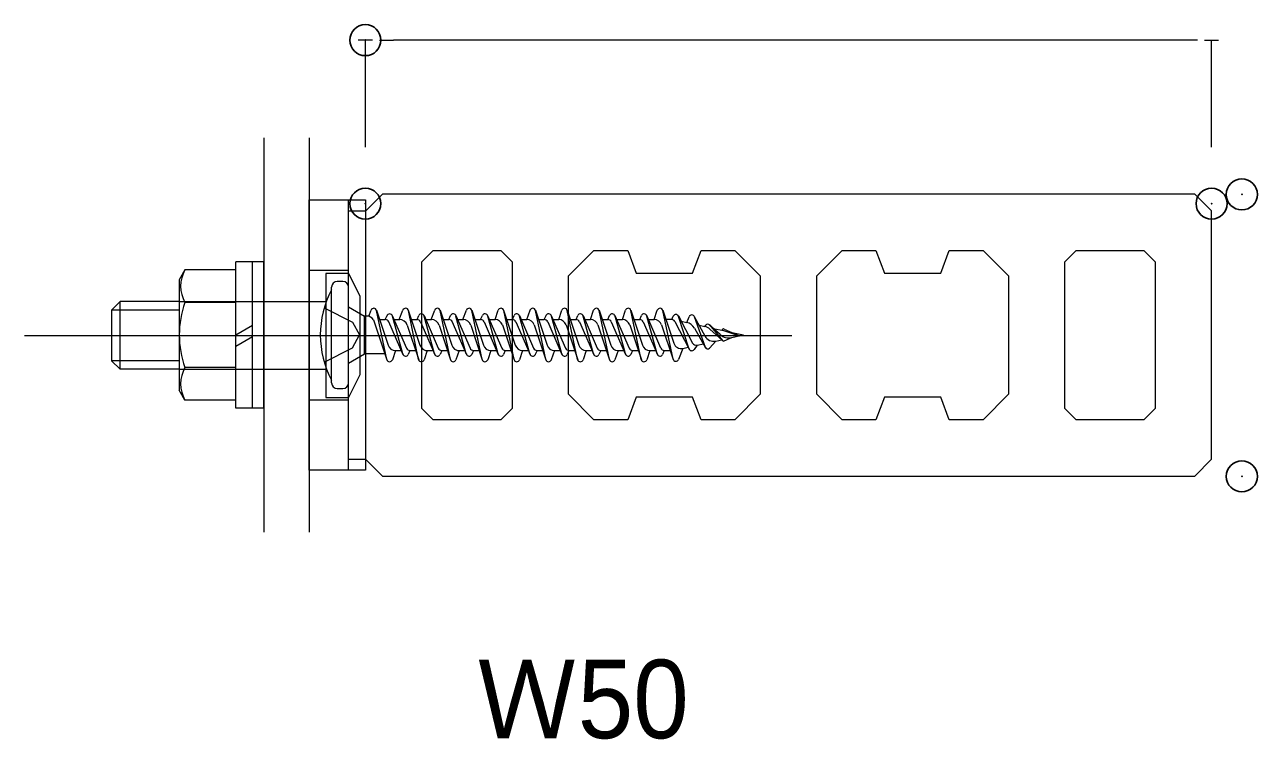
# Model space of a CAD drawing. Units: millimetres, scale not verified. Extents: x -1200 to 1200, y -500 to 500.
# Drawn here: x 117.38 to 139.24, y -85.73 to -73.06 of the extents above; entities that cross this region are included whole.
import ezdxf
from ezdxf.enums import TextEntityAlignment as Align

# ---------------------------------------------------------------- set-up
doc = ezdxf.new("R2010")
doc.units = ezdxf.units.MM
doc.header["$LTSCALE"] = 1.1
doc.header["$PDMODE"] = 32
doc.header["$PDSIZE"] = 0.55
for name, color, linetype, lineweight in [('0-0_一般', 7, 'Continuous', 9), ('0-1_0', 7, 'Continuous', 9), ('0-4_ルーバー', 7, 'Continuous', 9), ('0-8_背面金物', 7, 'Continuous', 9)]:
    doc.layers.add(name, color=color, linetype=linetype, lineweight=lineweight)
doc.layers.add('0-A_Defpoints', color=7, linetype='Continuous')
doc.styles.add('Osaka', font='')
doc.styles.get('Osaka').set_extended_font_data('Osaka')

# ---------------------------------------------------------------- blocks, each defined once
blk = doc.blocks.new('グループ-45-1')
at = {"layer": '0-4_ルーバー'}
for points in [[(119710.58, 175340.98), (119703.13, 175348.43), (119343.13, 175348.43), (119335.58, 175340.88), (119335.58, 175230.98), (119343.13, 175223.43), (119703.13, 175223.43), (119710.58, 175230.88)], [(119395.59, 175248.43), (119365.58, 175248.43), (119360.58, 175253.43), (119360.58, 175318.43), (119365.58, 175323.43), (119395.59, 175323.43), (119400.59, 175318.43), (119400.59, 175253.43)], [(119451.85, 175248.43), (119436.84, 175248.43), (119425.59, 175259.68), (119425.59, 175312.18), (119436.84, 175323.43), (119451.85, 175323.43), (119455.6, 175313.43), (119480.6, 175313.43), (119484.35, 175323.43), (119499.35, 175323.43), (119510.6, 175312.18), (119510.6, 175259.68), (119499.35, 175248.43), (119484.35, 175248.43), (119480.6, 175258.43), (119455.6, 175258.43)], [(119620.62, 175259.68), (119609.37, 175248.43), (119594.36, 175248.43), (119590.61, 175258.43), (119565.61, 175258.43), (119561.86, 175248.43), (119546.86, 175248.43), (119535.61, 175259.68), (119535.61, 175312.18), (119546.86, 175323.43), (119561.86, 175323.43), (119565.61, 175313.43), (119590.61, 175313.43), (119594.36, 175323.43), (119609.37, 175323.43), (119620.62, 175312.18)], [(119645.62, 175253.43), (119645.62, 175318.43), (119650.62, 175323.43), (119680.63, 175323.43), (119685.63, 175318.43), (119685.63, 175253.43), (119680.63, 175248.43), (119650.62, 175248.43)]]:
    blk.add_lwpolyline(points, close=True, dxfattribs=at)
blk = doc.blocks.new('_DOT')
at = {"layer": '0-1_0'}
for p, q in [((-2.5, 0), (-5, 0)), ((-1.25, 0), (1.25, 0))]:
    blk.add_line(p, q, dxfattribs=at)
blk = doc.blocks.new('グループ-1257-1')
at = {"layer": '0-8_背面金物'}
for p, q in [((119253.08, 175300.79), (119226.83, 175300.79)), ((119226.83, 175270.79), (119226.83, 175300.79)), ((119253.08, 175300.79), (119318.25, 175300.79)), ((119253.08, 175274.54), (119223.08, 175274.54)), ((119253.08, 175270.79), (119226.83, 175270.79)), ((119253.08, 175270.79), (119318.08, 175270.79))]:
    blk.add_line(p, q, dxfattribs=at)
for points in [[(119328.08, 175258.29), (119328.08, 175313.29), (119318.08, 175313.29), (119318.08, 175258.29)], [(119328.08, 175258.29), (119328.08, 175313.29), (119333.08, 175303.29), (119333.08, 175268.29)]]:
    blk.add_lwpolyline(points, close=True, dxfattribs=at)
for points in [[(119253.08, 175297.04), (119223.08, 175297.04), (119226.83, 175300.79)], [(119223.08, 175297.04), (119223.08, 175274.54), (119226.83, 175270.79)]]:
    blk.add_lwpolyline(points, dxfattribs=at)
blk = doc.blocks.new('グループ-1258-1')
at = {"layer": '0-8_背面金物'}
for p, q in [((119278.08, 175253.48), (119278.08, 175318.48)), ((119290.58, 175318.48), (119278.08, 175318.48)), ((119285.58, 175253.48), (119285.58, 175318.48)), ((119290.58, 175253.48), (119290.58, 175318.48)), ((119255.6, 175314.84), (119253.08, 175310.48)), ((119253.08, 175310.48), (119253.08, 175261.48)), ((119278.08, 175314.84), (119255.6, 175314.84)), ((119278.08, 175300.41), (119255.6, 175300.41)), ((119278.08, 175285.98), (119285.58, 175290.31)), ((119278.08, 175280.98), (119285.58, 175285.31)), ((119278.08, 175271.54), (119255.6, 175271.54)), ((119290.58, 175253.48), (119278.08, 175253.48))]:
    blk.add_line(p, q, dxfattribs=at)
blk.add_lwpolyline([(119278.08, 175257.11), (119255.6, 175257.11), (119253.08, 175261.48)], dxfattribs=at)
for centre, radius, start, end in [((119268.1, 175307.63), 14.43, 150, 210), ((119295.65, 175285.98), 42.57, 160.1809, 199.8191), ((119268.1, 175264.33), 14.43, 150, 210)]:
    blk.add_arc(centre, radius, start, end, dxfattribs=at)
blk = doc.blocks.new('グループ-1259-1')
at = {"layer": '0-8_背面金物'}
for p, q in [((119328.08, 175340.98), (119335.58, 175340.98)), ((119310.58, 175314.73), (119328.08, 175314.73)), ((119310.58, 175257.23), (119328.08, 175257.23)), ((119328.08, 175230.98), (119335.58, 175230.98))]:
    blk.add_line(p, q, dxfattribs=at)
for points in [[(119310.58, 175225.98), (119310.58, 175345.98), (119335.58, 175345.98), (119335.58, 175225.98)], [(119328.08, 175345.98), (119335.58, 175345.98), (119335.58, 175225.98), (119328.08, 175225.98)]]:
    blk.add_lwpolyline(points, close=True, dxfattribs=at)
blk = doc.blocks.new('グループ-1260-1')
at = {"layer": '0-8_背面金物'}
for p, q in [((119320.58, 175264.73), (119320.58, 175307.23)), ((119325.58, 175309.73), (119323.08, 175309.73)), ((119328.08, 175264.73), (119328.08, 175307.23)), ((119317.31, 175297.98), (119329.9, 175291.7)), ((119328.08, 175298.48), (119335.18, 175294.38)), ((119336.31, 175294.38), (119335.18, 175294.38)), ((119337.05, 175294.26), (119338.09, 175297.01)), ((119340.48, 175296.96), (119345.63, 175281.48)), ((119345.08, 175275.13), (119340.52, 175296.82)), ((119344.4, 175292.83), (119345.16, 175294.56)), ((119347.48, 175294.56), (119353.78, 175280.11)), ((119352.14, 175277.56), (119347.54, 175294.39)), ((119350.6, 175292.83), (119352.18, 175297.01)), ((119354.57, 175296.96), (119359.72, 175281.48)), ((119359.17, 175275.13), (119354.61, 175296.82)), ((119358.49, 175292.83), (119359.25, 175294.56)), ((119361.58, 175294.56), (119367.88, 175280.11)), ((119366.24, 175277.56), (119361.64, 175294.39)), ((119364.7, 175292.83), (119366.28, 175297.01)), ((119368.67, 175296.96), (119373.82, 175281.48)), ((119373.27, 175275.13), (119368.71, 175296.82)), ((119372.59, 175292.83), (119373.35, 175294.56)), ((119375.63, 175294.56), (119381.94, 175280.11)), ((119380.3, 175277.56), (119375.69, 175294.39)), ((119378.76, 175292.83), (119380.33, 175297.01)), ((119382.72, 175296.96), (119387.88, 175281.48)), ((119387.33, 175275.13), (119382.76, 175296.82)), ((119386.65, 175292.83), (119387.41, 175294.56)), ((119389.73, 175294.56), (119396.04, 175280.11)), ((119394.4, 175277.56), (119389.79, 175294.39)), ((119393.04, 175292.83), (119394.42, 175296.96)), ((119396.82, 175296.96), (119401.98, 175281.48)), ((119401.43, 175275.13), (119396.86, 175296.82)), ((119400.75, 175292.83), (119401.51, 175294.56)), ((119403.83, 175294.56), (119410.14, 175280.11)), ((119408.5, 175277.56), (119403.89, 175294.39)), ((119407.14, 175292.83), (119408.52, 175296.96)), ((119410.92, 175296.96), (119416.08, 175281.48)), ((119415.53, 175275.13), (119410.96, 175296.82)), ((119414.85, 175292.83), (119415.61, 175294.56)), ((119417.93, 175294.56), (119424.24, 175280.11)), ((119422.6, 175277.56), (119417.99, 175294.39)), ((119421.24, 175292.83), (119422.62, 175296.96)), ((119425.02, 175296.96), (119430.18, 175281.48)), ((119429.63, 175275.13), (119425.06, 175296.82)), ((119428.95, 175292.83), (119429.71, 175294.56)), ((119432.03, 175294.56), (119438.34, 175280.11)), ((119436.7, 175277.56), (119432.09, 175294.39)), ((119435.34, 175292.83), (119436.72, 175296.96)), ((119439.12, 175296.96), (119444.28, 175281.48)), ((119443.73, 175275.13), (119439.16, 175296.82)), ((119443.05, 175292.83), (119443.81, 175294.56)), ((119446.13, 175294.56), (119452.44, 175280.11)), ((119450.8, 175277.56), (119446.19, 175294.39)), ((119449.44, 175292.83), (119450.82, 175296.96)), ((119453.22, 175296.96), (119458.38, 175281.48)), ((119457.83, 175275.13), (119453.26, 175296.82)), ((119457.15, 175292.83), (119457.91, 175294.56)), ((119466.53, 175280.12), (119460.23, 175294.56)), ((119464.9, 175277.56), (119460.29, 175294.39)), ((119463.54, 175292.83), (119464.92, 175296.96)), ((119467.32, 175296.96), (119472.24, 175282.31)), ((119471.93, 175275.3), (119467.36, 175296.82)), ((119471.34, 175292.83), (119472.01, 175294.35)), ((119474.3, 175294.42), (119480.53, 175282.42)), ((119479.1, 175279.68), (119474.38, 175294.23)), ((119478.04, 175291.53), (119479.04, 175294.09)), ((119481.34, 175294.23), (119485.99, 175285.54)), ((119486.26, 175280.51), (119481.42, 175294.06)), ((119329.9, 175291.7), (119332.94, 175285.98)), ((119339.21, 175292.75), (119345.12, 175274.99)), ((119341.85, 175292.83), (119344.4, 175292.83)), ((119345.83, 175292), (119352.2, 175277.39)), ((119348.24, 175292.83), (119350.6, 175292.83)), ((119348.25, 175292.83), (119350.79, 175292.83)), ((119354.12, 175290.29), (119359.21, 175274.99)), ((119355.94, 175292.83), (119358.49, 175292.83)), ((119360, 175291.84), (119366.3, 175277.39)), ((119362.34, 175292.83), (119364.7, 175292.83)), ((119362.34, 175292.83), (119364.88, 175292.83)), ((119368.22, 175290.29), (119373.31, 175274.99)), ((119370.04, 175292.83), (119372.59, 175292.83)), ((119373.92, 175292.15), (119380.36, 175277.39)), ((119376.39, 175292.83), (119378.76, 175292.83)), ((119376.44, 175292.83), (119378.98, 175292.83)), ((119382.27, 175290.29), (119387.37, 175274.99)), ((119384.1, 175292.83), (119386.65, 175292.83)), ((119388.15, 175291.84), (119394.46, 175277.39)), ((119390.49, 175292.83), (119393.04, 175292.83)), ((119396.31, 175290.47), (119401.47, 175274.99)), ((119398.2, 175292.83), (119400.75, 175292.83)), ((119402.25, 175291.84), (119408.56, 175277.39)), ((119404.59, 175292.83), (119407.14, 175292.83)), ((119410.41, 175290.47), (119415.57, 175274.99)), ((119412.3, 175292.83), (119414.85, 175292.83)), ((119416.35, 175291.84), (119422.66, 175277.39)), ((119418.69, 175292.83), (119421.24, 175292.83)), ((119424.51, 175290.47), (119429.67, 175274.99)), ((119426.4, 175292.83), (119428.95, 175292.83)), ((119430.45, 175291.84), (119436.76, 175277.39)), ((119432.79, 175292.83), (119435.34, 175292.83)), ((119438.61, 175290.47), (119443.77, 175274.99)), ((119440.5, 175292.83), (119443.05, 175292.83)), ((119444.55, 175291.84), (119450.86, 175277.39)), ((119446.89, 175292.83), (119449.44, 175292.83)), ((119452.71, 175290.47), (119457.87, 175274.99)), ((119454.6, 175292.83), (119457.15, 175292.83)), ((119458.65, 175291.84), (119464.96, 175277.39)), ((119460.99, 175292.83), (119463.54, 175292.83)), ((119466.83, 175290.46), (119471.97, 175275.16)), ((119471.34, 175292.83), (119468.71, 175292.83)), ((119472.7, 175292), (119479.1, 175279.68)), ((119475.51, 175292.09), (119478.04, 175291.53)), ((119481.36, 175289.08), (119486.34, 175280.34)), ((119483.42, 175290.33), (119485.95, 175289.77)), ((119485.95, 175289.77), (119486.42, 175290.39)), ((119492.83, 175286.17), (119487.99, 175290.53)), ((119488.09, 175290.42), (119493.82, 175283.54)), ((119493.88, 175283.47), (119488.27, 175288.57)), ((119493.48, 175288.1), (119493.88, 175288.48)), ((119494.59, 175288.59), (119501.37, 175285.6)), ((119329.9, 175280.25), (119332.94, 175285.98)), ((119490.91, 175283.28), (119488.06, 175280.15)), ((119490.91, 175283.28), (119493.47, 175283.85)), ((119494.59, 175283.36), (119497.93, 175284.83)), ((119497.93, 175287.12), (119503.08, 175285.98)), ((119497.93, 175284.83), (119503.08, 175285.98)), ((119317.31, 175273.98), (119329.9, 175280.25)), ((119328.08, 175273.48), (119335.18, 175277.58)), ((119348.9, 175279.13), (119347.53, 175274.99)), ((119348.9, 175279.13), (119351.44, 175279.13)), ((119355.29, 175279.13), (119354.53, 175277.39)), ((119355.29, 175279.13), (119357.83, 175279.13)), ((119362.99, 175279.13), (119361.62, 175274.99)), ((119362.24, 175279.13), (119365.54, 175279.13)), ((119369.39, 175279.13), (119368.63, 175277.39)), ((119369.39, 175279.13), (119371.93, 175279.13)), ((119377.09, 175279.13), (119375.72, 175274.99)), ((119376.29, 175279.13), (119379.6, 175279.13)), ((119383.44, 175279.13), (119382.68, 175277.39)), ((119383.44, 175279.13), (119385.99, 175279.13)), ((119391.15, 175279.13), (119389.77, 175274.99)), ((119391.15, 175279.13), (119393.7, 175279.13)), ((119397.54, 175279.13), (119396.78, 175277.39)), ((119397.54, 175279.13), (119400.09, 175279.13)), ((119405.25, 175279.13), (119403.87, 175274.99)), ((119405.25, 175279.13), (119407.8, 175279.13)), ((119411.64, 175279.13), (119410.88, 175277.39)), ((119411.64, 175279.13), (119414.19, 175279.13)), ((119419.35, 175279.13), (119417.97, 175274.99)), ((119419.35, 175279.13), (119421.9, 175279.13)), ((119425.74, 175279.13), (119424.98, 175277.39)), ((119425.74, 175279.13), (119428.29, 175279.13)), ((119433.45, 175279.13), (119432.07, 175274.99)), ((119433.45, 175279.13), (119436, 175279.13)), ((119439.84, 175279.13), (119439.08, 175277.39)), ((119439.84, 175279.13), (119442.39, 175279.13)), ((119447.55, 175279.13), (119446.17, 175274.99)), ((119447.55, 175279.13), (119450.1, 175279.13)), ((119453.94, 175279.13), (119453.18, 175277.39)), ((119453.94, 175279.13), (119456.49, 175279.13)), ((119461.65, 175279.13), (119460.27, 175274.99)), ((119461.65, 175279.13), (119464.2, 175279.13)), ((119468.05, 175279.13), (119467.28, 175277.38)), ((119468.05, 175279.13), (119470.64, 175279.13)), ((119476.28, 175280.03), (119474.35, 175275.11)), ((119476.28, 175280.03), (119478.64, 175280.56)), ((119482.63, 175281.44), (119481.25, 175279.52)), ((119482.63, 175281.44), (119485.37, 175282.05)), ((119323.08, 175262.23), (119325.58, 175262.23))]:
    blk.add_line(p, q, dxfattribs=at)
for points in [[(119344.26, 175277.58), (119335.18, 175277.58), (119335.18, 175294.38)], [(119489.77, 175288.93), (119494.32, 175287.92), (119501.37, 175285.6)]]:
    blk.add_lwpolyline(points, dxfattribs=at)
for centre, radius, start, end in [((119358.08, 175285.98), 42.5, 151.9275, 208.0725), ((119323.08, 175307.23), 2.5, 90, 180), ((119325.58, 175307.23), 2.5, 0, 90), ((119336.14, 175290.67), 3.71, 34.1152, 90), ((119339.27, 175296.56), 1.27, 11.8951, 159.3065), ((119346.31, 175294.06), 1.27, 15.2955, 164.7045), ((119353.36, 175296.56), 1.27, 11.8951, 159.3065), ((119360.41, 175294.06), 1.27, 15.2955, 156.4349), ((119367.46, 175296.56), 1.27, 11.8951, 159.3065), ((119374.51, 175294.06), 1.27, 15.2955, 156.4349), ((119381.52, 175296.56), 1.27, 11.8951, 159.3065), ((119388.57, 175294.06), 1.27, 15.2955, 156.4349), ((119395.62, 175296.56), 1.27, 11.8951, 161.5761), ((119402.67, 175294.06), 1.27, 15.2955, 156.4349), ((119409.72, 175296.56), 1.27, 11.8951, 161.5761), ((119416.77, 175294.06), 1.27, 15.2955, 156.4349), ((119423.82, 175296.56), 1.27, 11.8951, 161.5761), ((119430.87, 175294.06), 1.27, 15.2955, 156.4349), ((119437.92, 175296.56), 1.27, 11.8951, 161.5761), ((119444.97, 175294.06), 1.27, 15.2955, 156.4349), ((119452.02, 175296.56), 1.27, 11.8951, 161.5761), ((119459.07, 175294.06), 1.27, 15.2955, 156.4349), ((119466.12, 175296.56), 1.27, 11.9876, 161.5761), ((119473.17, 175293.84), 1.27, 17.9663, 156.1481), ((119480.22, 175293.63), 1.27, 19.6919, 158.6831), ((119344.4, 175291.19), 1.64, 23.5651, 90), ((119350.6, 175289.12), 3.71, 18.4239, 90), ((119358.49, 175291.19), 1.64, 23.5651, 90), ((119364.7, 175289.12), 3.71, 18.4239, 90), ((119372.59, 175291.19), 1.64, 23.5651, 90), ((119378.76, 175289.12), 3.71, 18.4239, 90), ((119386.65, 175291.19), 1.64, 23.5651, 90), ((119393.04, 175289.38), 3.45, 18.4239, 90), ((119400.75, 175291.19), 1.64, 23.5651, 90), ((119407.14, 175289.38), 3.45, 18.4239, 90), ((119414.85, 175291.19), 1.64, 23.5651, 90), ((119421.24, 175289.38), 3.45, 18.4239, 90), ((119428.95, 175291.19), 1.64, 23.5651, 90), ((119435.34, 175289.38), 3.45, 18.4239, 90), ((119443.05, 175291.19), 1.64, 23.5651, 90), ((119449.44, 175289.38), 3.45, 18.4239, 90), ((119457.15, 175291.19), 1.64, 23.5651, 90), ((119463.54, 175289.36), 3.47, 18.5648, 90), ((119471.34, 175291.29), 1.53, 27.4452, 90), ((119476.94, 175286.56), 5.09, 29.7006, 77.5), ((119484.85, 175284.81), 5.09, 47.7278, 77.5), ((119487.27, 175289.73), 1.07, 39.766, 142.366), ((119494.32, 175288), 0.653, 66.1672, 132.9139), ((119489.94, 175287.65), 4.48, 208.1432, 282.5), ((119496.68, 175290.45), 5.76, 228.0402, 282.5), ((119494.32, 175283.95), 0.653, 219.766, 293.8328), ((119348.9, 175282.57), 3.45, 198.4239, 270), ((119353.36, 175277.89), 1.27, 195.2955, 336.4349), ((119355.29, 175280.77), 1.64, 203.5651, 270), ((119362.99, 175282.57), 3.45, 198.4239, 270), ((119367.46, 175277.89), 1.27, 195.2955, 336.4349), ((119369.39, 175280.77), 1.64, 203.5651, 270), ((119377.09, 175282.57), 3.45, 198.4239, 270), ((119381.52, 175277.89), 1.27, 195.2955, 336.4349), ((119383.44, 175280.77), 1.64, 203.5651, 270), ((119391.15, 175282.57), 3.45, 198.4239, 270), ((119395.62, 175277.89), 1.27, 195.2955, 336.4349), ((119397.54, 175280.77), 1.64, 203.5651, 270), ((119405.25, 175282.57), 3.45, 198.4239, 270), ((119409.72, 175277.89), 1.27, 195.2955, 336.4349), ((119411.64, 175280.77), 1.64, 203.5651, 270), ((119419.35, 175282.57), 3.45, 198.4239, 270), ((119423.82, 175277.89), 1.27, 195.2955, 336.4349), ((119425.74, 175280.77), 1.64, 203.5651, 270), ((119433.45, 175282.57), 3.45, 198.4239, 270), ((119437.92, 175277.89), 1.27, 195.2955, 336.4349), ((119439.84, 175280.77), 1.64, 203.5651, 270), ((119447.55, 175282.57), 3.45, 198.4239, 270), ((119452.02, 175277.89), 1.27, 195.2955, 336.4349), ((119453.94, 175280.77), 1.64, 203.5651, 270), ((119461.65, 175282.57), 3.45, 198.4239, 270), ((119466.12, 175277.89), 1.27, 195.2955, 336.1481), ((119468.05, 175280.78), 1.66, 203.5651, 270), ((119475.53, 175283.41), 3.46, 198.5648, 282.5), ((119480.22, 175280.27), 1.27, 188.4874, 324.2893), ((119482.22, 175283.3), 1.9, 207.4452, 282.5), ((119487.27, 175280.87), 1.07, 199.6919, 317.6833), ((119346.32, 175275.39), 1.27, 191.8951, 341.5761), ((119360.41, 175275.39), 1.27, 191.8951, 341.5761), ((119374.51, 175275.39), 1.27, 191.8951, 341.5761), ((119388.57, 175275.39), 1.27, 191.8951, 341.5761), ((119402.67, 175275.39), 1.27, 191.8951, 341.5761), ((119416.77, 175275.39), 1.27, 191.8951, 341.5761), ((119430.87, 175275.39), 1.27, 191.8951, 341.5761), ((119444.97, 175275.39), 1.27, 191.8951, 341.5761), ((119459.07, 175275.39), 1.27, 191.8951, 341.5761), ((119473.17, 175275.57), 1.27, 191.9876, 338.683), ((119323.08, 175264.73), 2.5, 180, 270), ((119325.58, 175264.73), 2.5, 270, 0)]:
    blk.add_arc(centre, radius, start, end, dxfattribs=at)
blk = doc.blocks.new('グループ-1261-1')
at = {"layer": '0-8_背面金物'}
blk.add_blockref('グループ-1260-1', (0, 0), dxfattribs=at)
blk = doc.blocks.new('グループ-1262-1')
at = {"layer": '0-8_背面金物'}
for p, q in [((119290.58, 175373.48), (119290.58, 175198.48)), ((119310.58, 175373.48), (119310.58, 175198.48))]:
    blk.add_line(p, q, dxfattribs=at)
blk = doc.blocks.new('グループ-1263-1')
at = {"layer": '0-8_背面金物'}
blk.add_line((119184.55, 175285.79), (119524.55, 175285.79), dxfattribs=at)
for name in ['グループ-1262-1', 'グループ-1259-1', 'グループ-1258-1', 'グループ-1257-1', 'グループ-1261-1']:
    blk.add_blockref(name, (0, 0), dxfattribs=at)

msp = doc.modelspace()

# ---------------------------------------------------------------- linework, layer by layer
at = {"layer": '0-0_一般'}
for p, q in [((123.422, -75.231), (123.422, -73.331)), ((137.922, -73.331), (123.923, -73.331)), ((138.423, -75.231), (138.423, -73.331))]:
    msp.add_line(p, q, dxfattribs=at)
at = {"layer": '0-A_Defpoints'}
for p in [(123.422, -73.331), (138.96, -76.068), (123.422, -76.231), (138.423, -76.231), (138.96, -81.068)]:
    msp.add_point(p, dxfattribs=at)

# ---------------------------------------------------------------- block references
at = {"layer": '0-0_一般', "xscale": 0.1001489, "yscale": 0.1001489, "rotation": 180}
msp.add_blockref('_DOT', (123.422, -73.331), dxfattribs=at)
at = {"layer": '0-0_一般', "xscale": 0.1001489, "yscale": 0.1001489}
msp.add_blockref('_DOT', (138.423, -73.331), dxfattribs=at)
at = {"layer": '0-4_ルーバー', "xscale": 0.04, "yscale": 0.04}
msp.add_blockref('グループ-45-1', (-4650, -7090), dxfattribs=at)
at = {"layer": '0-8_背面金物', "xscale": 0.04, "yscale": 0.04}
msp.add_blockref('グループ-1263-1', (-4650, -7090), dxfattribs=at)

# ---------------------------------------------------------------- texts
at = {"layer": '0-0_一般', "style": 'Osaka', "width": 0.95}
msp.add_text('Ｗ50', height=1.393, dxfattribs=at).set_placement((125.382, -86.131), align=Align.BOTTOM_LEFT)

doc.saveas('drawing.dxf')
